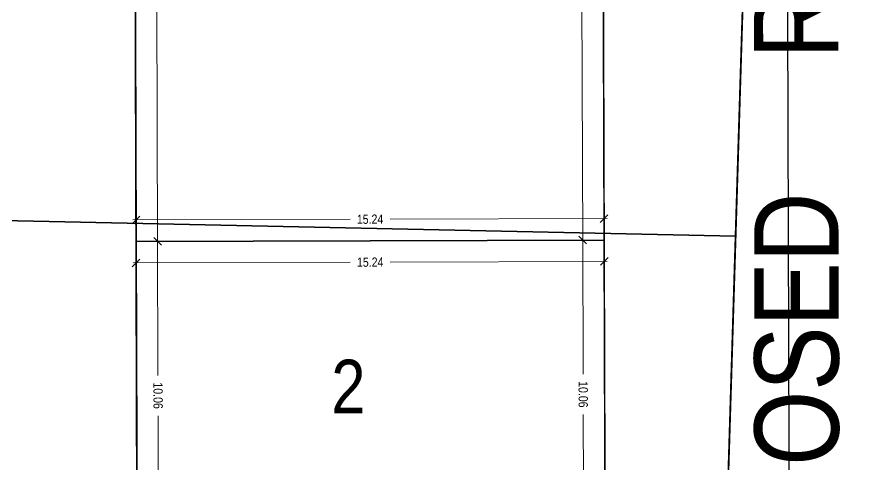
# Model space of a CAD drawing. Header units: millimetres. Extents: x 29397 to 29927, y 26123 to 26652.
# Drawn here: x 29476.74 to 29504.54, y 26338.62 to 26353.22 of the extents above; entities that cross this region are included whole.
import ezdxf
from ezdxf.enums import TextEntityAlignment as Align

# ---------------------------------------------------------------- set-up
doc = ezdxf.new("R2010")
doc.units = ezdxf.units.MM
doc.header["$LTSCALE"] = 0.3
doc.linetypes.add('CENTER', pattern=[0])
for name, color, linetype in [('_IndivSubPlot', 180, 'Continuous'), ('_IndivSubPlot_DIMENSION', 7, 'Continuous'), ('_InternalRoad', 3, 'Continuous'), ('_MortgageArea', 147, 'Continuous'), ('_OrganizedOpenSpace', 2, 'Continuous'), ('_SurveyNo', 8, 'Continuous')]:
    doc.layers.add(name, color=color, linetype=linetype)
doc.layers.get('0').off()
doc.styles.add('PreDCRFont', font='ARIALN.TTF')
doc.dimstyles.new('PDCR-PLOT-INT', dxfattribs={"dimtxt": 0.3, "dimasz": 0.25, "dimexe": 0.25, "dimexo": 0.25, "dimgap": 0.25, "dimtad": 0, "dimzin": 0, "dimdsep": 46, "dimtxsty": 'PreDCRFont', "dimblk": 'OBLIQUE', "dimcen": 0.5, "dimdle": 0.1, "dimadec": 0, "dimazin": 0, "dimtfac": 1, "dimtix": 1, "dimtofl": 0, "dimtmove": 1, "dimatfit": 1, "dimfxl": 1, "dimtolj": 1, "dimtzin": 0, "dimlwd": 15, "dimarcsym": 0})

# ---------------------------------------------------------------- blocks, each defined once
blk = doc.blocks.new('_Oblique')
at = {"color": 0, "linetype": 'ByBlock', "lineweight": -2}
blk.add_line((-0.5, -0.5), (0.5, 0.5), dxfattribs=at)
blk = doc.blocks.new('*D114')
at = {"layer": '_IndivSubPlot_DIMENSION', "color": 0, "lineweight": 15, "transparency": 16777216}
for p, q in [((29481.268, 26362.83), (29481.292, 26354.971)), ((29481.319, 26345.807), (29481.296, 26353.666))]:
    blk.add_line(p, q, dxfattribs=at)
at = {"layer": '_IndivSubPlot_DIMENSION', "color": 0, "lineweight": 15, "transparency": 16777216, "xscale": 0.25, "yscale": 0.25, "zscale": 0.25}
for p, rotation in [((29481.268, 26362.73), 90.17353337461), ((29481.319, 26345.907), 270.17353337461)]:
    blk.add_blockref('_Oblique', p, dxfattribs=dict(at, rotation=rotation))
at = {"layer": '_IndivSubPlot_DIMENSION', "color": 0, "lineweight": 15, "transparency": 16777216, "insert": (29481.294, 26354.318), "char_height": 0.3, "attachment_point": 5, "rotation": 270.1735, "style": 'PreDCRFont'}
blk.add_mtext('\\A1;16.82', dxfattribs=at)
blk = doc.blocks.new('*D115')
at = {"layer": '_IndivSubPlot_DIMENSION', "color": 0, "lineweight": 15, "transparency": 16777216}
for p, q in [((29480.517, 26346.604), (29487.584, 26346.626)), ((29495.957, 26346.651), (29488.89, 26346.63))]:
    blk.add_line(p, q, dxfattribs=at)
at = {"layer": '_IndivSubPlot_DIMENSION', "color": 0, "lineweight": 15, "transparency": 16777216, "xscale": 0.25, "yscale": 0.25, "zscale": 0.25}
for p, rotation in [((29480.617, 26346.605), 180.173533374647), ((29495.857, 26346.651), 0.1735333746470294)]:
    blk.add_blockref('_Oblique', p, dxfattribs=dict(at, rotation=rotation))
at = {"layer": '_IndivSubPlot_DIMENSION', "color": 0, "lineweight": 15, "transparency": 16777216, "insert": (29488.237, 26346.628), "char_height": 0.3, "attachment_point": 5, "rotation": 0.1735, "style": 'PreDCRFont'}
blk.add_mtext('\\A1;15.24', dxfattribs=at)
blk = doc.blocks.new('*D116')
at = {"layer": '_IndivSubPlot_DIMENSION', "color": 0, "lineweight": 15, "transparency": 16777216}
for p, q in [((29495.107, 26363.101), (29495.131, 26355.129)), ((29495.159, 26345.849), (29495.135, 26353.82))]:
    blk.add_line(p, q, dxfattribs=at)
at = {"layer": '_IndivSubPlot_DIMENSION', "color": 0, "lineweight": 15, "transparency": 16777216, "xscale": 0.25, "yscale": 0.25, "zscale": 0.25}
for p, rotation in [((29495.107, 26363.001), 90.17353337462694), ((29495.159, 26345.949), 270.173533374627)]:
    blk.add_blockref('_Oblique', p, dxfattribs=dict(at, rotation=rotation))
at = {"layer": '_IndivSubPlot_DIMENSION', "color": 0, "lineweight": 15, "transparency": 16777216, "insert": (29495.133, 26354.475), "char_height": 0.3, "attachment_point": 5, "rotation": 270.1735, "style": 'PreDCRFont'}
blk.add_mtext('\\A1;17.05', dxfattribs=at)
blk = doc.blocks.new('*D1173')
at = {"layer": '_IndivSubPlot_DIMENSION', "color": 0, "lineweight": 15, "transparency": 16777216}
for p, q in [((29480.521, 26345.204), (29487.588, 26345.226)), ((29495.961, 26345.251), (29488.894, 26345.23))]:
    blk.add_line(p, q, dxfattribs=at)
at = {"layer": '_IndivSubPlot_DIMENSION', "color": 0, "lineweight": 15, "transparency": 16777216, "xscale": 0.25, "yscale": 0.25, "zscale": 0.25}
for p, rotation in [((29480.621, 26345.205), 180.173533374647), ((29495.861, 26345.251), 0.1735333746470236)]:
    blk.add_blockref('_Oblique', p, dxfattribs=dict(at, rotation=rotation))
at = {"layer": '_IndivSubPlot_DIMENSION', "color": 0, "lineweight": 15, "transparency": 16777216, "insert": (29488.241, 26345.228), "char_height": 0.3, "attachment_point": 5, "rotation": 0.1735, "style": 'PreDCRFont'}
blk.add_mtext('\\A1;15.24', dxfattribs=at)
blk = doc.blocks.new('*D1174')
at = {"layer": '_IndivSubPlot_DIMENSION', "color": 0, "lineweight": 15, "transparency": 16777216}
for p, q in [((29481.319, 26346.007), (29481.332, 26341.53)), ((29481.35, 26335.747), (29481.336, 26340.223))]:
    blk.add_line(p, q, dxfattribs=at)
at = {"layer": '_IndivSubPlot_DIMENSION', "color": 0, "lineweight": 15, "transparency": 16777216, "xscale": 0.25, "yscale": 0.25, "zscale": 0.25}
for p, rotation in [((29481.319, 26345.907), 90.17353337463395), ((29481.35, 26335.847), 270.173533374634)]:
    blk.add_blockref('_Oblique', p, dxfattribs=dict(at, rotation=rotation))
at = {"layer": '_IndivSubPlot_DIMENSION', "color": 0, "lineweight": 15, "transparency": 16777216, "insert": (29481.334, 26340.877), "char_height": 0.3, "attachment_point": 5, "rotation": 270.1735, "style": 'PreDCRFont'}
blk.add_mtext('\\A1;10.06', dxfattribs=at)
blk = doc.blocks.new('*D1176')
at = {"layer": '_IndivSubPlot_DIMENSION', "color": 0, "lineweight": 15, "transparency": 16777216}
for p, q in [((29495.159, 26346.049), (29495.172, 26341.572)), ((29495.19, 26335.789), (29495.176, 26340.265))]:
    blk.add_line(p, q, dxfattribs=at)
at = {"layer": '_IndivSubPlot_DIMENSION', "color": 0, "lineweight": 15, "transparency": 16777216, "xscale": 0.25, "yscale": 0.25, "zscale": 0.25}
for p, rotation in [((29495.159, 26345.949), 90.17353337461284), ((29495.189, 26335.889), 270.1735333746128)]:
    blk.add_blockref('_Oblique', p, dxfattribs=dict(at, rotation=rotation))
at = {"layer": '_IndivSubPlot_DIMENSION', "color": 0, "lineweight": 15, "transparency": 16777216, "insert": (29495.174, 26340.919), "char_height": 0.3, "attachment_point": 5, "rotation": 270.1735, "style": 'PreDCRFont'}
blk.add_mtext('\\A1;10.06', dxfattribs=at)

msp = doc.modelspace()

# ---------------------------------------------------------------- linework, layer by layer
at = {"layer": '_IndivSubPlot'}
msp.add_lwpolyline([(29480.568, 26362.728), (29480.619, 26345.905), (29495.859, 26345.951), (29495.807, 26363.003)], dxfattribs=at)
msp.add_lwpolyline([(29495.859, 26345.951), (29480.619, 26345.905), (29480.65, 26335.845), (29495.889, 26335.891)], close=True, dxfattribs=at)
at = {"layer": '_InternalRoad'}
msp.add_lwpolyline([(29507.79, 26368.582), (29495.798, 26366.003), (29496.006, 26297.481), (29508.009, 26296.464)], close=True, dxfattribs=at)
at = {"layer": '_InternalRoad', "linetype": 'CENTER'}
msp.add_lwpolyline([(29502.007, 26296.972), (29501.794, 26367.293)], dxfattribs=at)
at = {"layer": '_MortgageArea'}
msp.add_lwpolyline([(29495.807, 26363.003, 0.120132), (29489.932, 26364.742), (29480.568, 26362.728), (29480.619, 26345.905), (29495.859, 26345.951)], format="xyb", close=True, dxfattribs=at)
at = {"layer": '_OrganizedOpenSpace'}
msp.add_lwpolyline([(29480.568, 26362.728), (29450.052, 26356.166), (29451.917, 26301.216), (29496.006, 26297.481), (29495.95, 26315.771), (29480.71, 26315.725)], close=True, dxfattribs=at)
at = {"layer": '_SurveyNo'}
for points in [[(29721.705, 26345.62), (29716.939, 26398.244), (29561.044, 26394.085), (29560.61, 26388.782), (29501.445, 26388.782), (29498.646, 26297.257), (29538.129, 26293.912), (29726.668, 26294.483)], [(29501.445, 26388.782), (29448.945, 26388.782), (29450.359, 26347.146), (29500.139, 26346.073)], [(29500.139, 26346.073), (29450.359, 26347.146), (29451.917, 26301.216), (29498.646, 26297.257)]]:
    msp.add_lwpolyline(points, close=True, dxfattribs=at)

# ---------------------------------------------------------------- texts
at = {"layer": '_IndivSubPlot', "lineweight": 30, "style": 'PreDCRFont'}
msp.add_text('2', height=1.75, dxfattribs=at).set_placement((29487.532, 26341.172), align=Align.MIDDLE_CENTER)
at = {"layer": '_InternalRoad', "lineweight": 30, "style": 'PreDCRFont'}
msp.add_text('    12 Mts.    WIDE    PROPOSED     ROAD', height=2.7432, rotation=90.0674, dxfattribs=at).set_placement((29503.542, 26300.696))

# ---------------------------------------------------------------- dimensions: what is measured, and where the dimension line sits
at = {"layer": '_IndivSubPlot_DIMENSION', "lineweight": 15}
for p1, p2, text, picture, middle in [((29495.159, 26345.949), (29495.107, 26363.001), '17.05', '*D116', (29495.133, 26354.475)), ((29481.268, 26362.73), (29481.319, 26345.907), '16.82', '*D114', (29481.294, 26354.318)), ((29480.617, 26346.605), (29495.857, 26346.651), '15.24', '*D115', (29488.237, 26346.628)), ((29481.319, 26345.907), (29481.35, 26335.847), '10.06', '*D1174', (29481.334, 26340.877)), ((29495.189, 26335.889), (29495.159, 26345.949), '10.06', '*D1176', (29495.174, 26340.919)), ((29495.861, 26345.251), (29480.621, 26345.205), '15.24', '*D1173', (29488.241, 26345.228))]:
    dim = msp.add_aligned_dim(p1=p1, p2=p2, distance=0, text=text, dimstyle='PDCR-PLOT-INT', dxfattribs=at)
    dim.commit()
    dim.dimension.update_dxf_attribs({"geometry": picture, "text_midpoint": middle})

doc.saveas('drawing.dxf')
